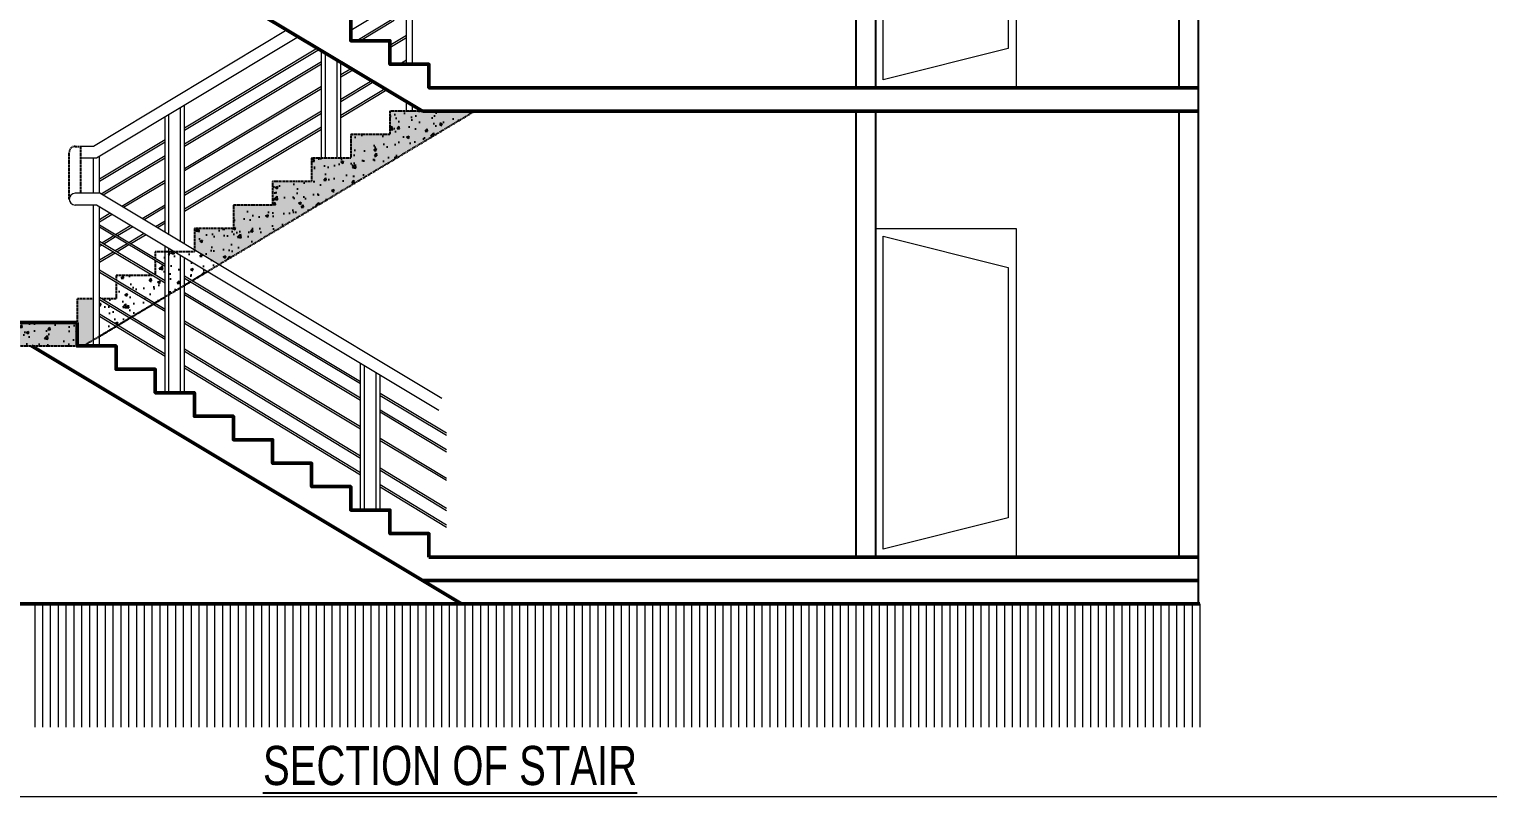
# Model space of a CAD drawing. Header units: inches. Extents: x -4010 to 92088, y -38563 to -1318.
# Drawn here: x 31697.3 to 32070.3, y -17501.8 to -17305.5 of the extents above; entities that cross this region are included whole.
import ezdxf

# ---------------------------------------------------------------- set-up
doc = ezdxf.new("R2010")
doc.units = ezdxf.units.IN
doc.header["$MEASUREMENT"] = 0
doc.linetypes.add('DASHED2', pattern=[0.375, 0.25, -0.125])
for name, color, linetype, lineweight in [('1-FOUNDATION DIM', 31, 'Continuous', 5), ('Column', 2, 'Continuous', 50), ('door', 132, 'Continuous', 15), ('FLOOR CASE', 251, 'Continuous', 13), ('LOW-WALL', 4, 'Continuous', 20), ('RAIL', 200, 'Continuous', 13), ('RAILING', 2, 'Continuous', 13), ('win', 96, 'Continuous', 15)]:
    doc.layers.add(name, color=color, linetype=linetype, lineweight=lineweight)
for name, color, linetype in [('Hatch', 3, 'Continuous'), ('Stair', 190, 'DASHED2'), ('TEX', 7, 'Continuous'), ('wall', 3, 'Continuous')]:
    doc.layers.add(name, color=color, linetype=linetype)
doc.styles.add('SW', font='swisscl.ttf')
pattern_1 = [(50, (21028.7176, -3208.9725), (7.1726018, -0.6275213), [0.75, -8.25]), (355, (21028.7176, -3208.9725), (-1.3875133, 7.5219213), [0.6, -6.6]), (100.4514, (21029.315, -3209.025), (5.7850938, 6.8943954), [0.637402, -7.011421]), (46.1842, (21028.718, -3206.9725), (10.6724105, -1.65519), [1.125, -12.375]), (96.6356, (21029.607, -3207.11), (9.346627, 9.741179), [0.956103, -10.51713]), (351.1842, (21028.718, -3206.972), (9.3466195, 9.741186), [0.9, -9.9]), (21, (21029.7176, -3207.4725), (5.9690705, -4.026189), [0.75, -8.25]), (326, (21029.7176, -3207.4725), (2.4331533, 7.2515005), [0.6, -6.6]), (71.4514, (21030.215, -3207.808), (8.4022263, 3.225305), [0.637402, -7.011421]), (37.5, (21028.7176, -3208.9725), (0.12159855, 3.32893854), [0, -6.52, 0, -6.7, 0, -6.625]), (7.5, (21028.7176, -3208.9725), (2.6306954, 3.9441171), [0, -3.82, 0, -6.37, 0, -2.525]), (327.5, (21026.4876, -3208.9725), (5.33822436, -0.2255487), [0, -2.5, 0, -7.8, 0, -10.35]), (317.5, (21025.4876, -3208.9725), (5.8318617, 1.0010498), [0, -3.25, 0, -5.18, 0, -7.35])]

msp = doc.modelspace()

# ---------------------------------------------------------------- hatches: boundary and pattern name
at = {"layer": 'Hatch'}
h = msp.add_hatch(dxfattribs=at)
h.set_pattern_fill('AR-CONC', color=256, style=0)
h.set_pattern_definition(pattern_1)
h.paths.add_polyline_path([(31709.551, -17380.472), (31652.123, -17380.472), (31652.123, -17386.472), (31709.551, -17386.472)])
h.paths.add_polyline_path([(31713.801, -17374.472), (31709.551, -17374.472), (31709.551, -17380.472), (31709.551, -17386.472), (31711.213, -17386.472), (31713.801, -17384.92)])
h.paths.add_polyline_path([(31811.213, -17326.472), (31797.889, -17326.472), (31789.551, -17326.472), (31789.551, -17332.472), (31779.551, -17332.472), (31779.551, -17338.472), (31769.551, -17338.472), (31769.551, -17344.472), (31759.551, -17344.472), (31759.551, -17350.472), (31749.551, -17350.472), (31749.551, -17356.472), (31739.551, -17356.472), (31739.551, -17361.974), (31745.798, -17365.722)])
h = msp.add_hatch(dxfattribs=at)
h.set_pattern_fill('AR-CONC', color=256, style=0)
h.set_pattern_definition(pattern_1)
h.paths.add_polyline_path([(31811.213, -17326.472), (31797.889, -17326.472), (31789.551, -17326.472), (31789.551, -17332.472), (31779.551, -17332.472), (31779.551, -17338.472), (31769.551, -17338.472), (31769.551, -17344.472), (31759.551, -17344.472), (31759.551, -17350.472), (31749.551, -17350.472), (31749.551, -17356.472), (31739.551, -17356.472), (31739.551, -17361.974), (31745.798, -17365.722)])
h = msp.add_hatch(dxfattribs=at)
h.set_pattern_fill('AR-CONC', color=256, style=0)
h.set_pattern_definition(pattern_1)
h.paths.add_polyline_path([(31742.882, -17367.471), (31745.798, -17365.722), (31739.551, -17361.974), (31739.551, -17362.472), (31734.551, -17362.472)])
h.paths.add_polyline_path([(31738.995, -17369.803), (31742.882, -17367.471), (31737.051, -17363.972), (31737.051, -17368.637)])
h.paths.add_polyline_path([(31736.051, -17363.372), (31734.551, -17362.472), (31733.051, -17362.472), (31733.051, -17373.37), (31736.051, -17371.57)])
h.paths.add_polyline_path([(31732.051, -17366.22), (31729.551, -17364.72), (31729.551, -17368.385), (31732.051, -17369.885)])
h.paths.add_polyline_path([(31732.051, -17362.472), (31729.551, -17362.472), (31729.551, -17364.137), (31732.051, -17365.637)])
h.paths.add_polyline_path([(31728.725, -17368.472), (31719.551, -17368.472), (31719.551, -17369.652), (31729.399, -17375.561), (31732.051, -17373.97), (31732.051, -17370.468)])
h.paths.add_polyline_path([(31719.551, -17370.235), (31719.551, -17374.472), (31715.869, -17374.472), (31723.492, -17379.105), (31728.914, -17375.852)])
h.paths.add_polyline_path([(31723.008, -17379.396), (31715.301, -17374.713), (31715.301, -17378.393), (31719.96, -17381.224)])
h.paths.add_polyline_path([(31715.301, -17378.978), (31715.301, -17384.02), (31719.476, -17381.515)])
h = msp.add_hatch(dxfattribs=at)
h.set_pattern_fill('AR-CONC', color=256, style=0)
h.set_pattern_definition(pattern_1)
h.paths.add_polyline_path([(31709.551, -17386.472), (31709.551, -17380.472), (31652.123, -17380.472), (31652.123, -17386.472)])
at = {"layer": 'Stair'}
h = msp.add_hatch(dxfattribs=at)
h.set_pattern_fill('AR-CONC', color=256, scale=30, style=0)
h.set_pattern_definition([(50, (21028.72, -3208.97), (215.178, -18.8256), [22.5, -247.5]), (355, (21028.72, -3208.97), (-41.6254, 225.6576), [18, -198]), (100.4514, (21046.65, -3210.54), (173.5528, 206.8319), [19.122, -210.3426]), (46.1842, (21028.72, -3148.97), (320.1723, -49.6557), [33.75, -371.25]), (96.6356, (21055.4, -3153.1), (280.399, 292.2354), [28.683, -315.514]), (351.1842, (21028.72, -3148.97), (280.3986, 292.2356), [27, -297]), (21, (21058.72, -3163.97), (179.0721, -120.7857), [22.5, -247.5]), (326, (21058.72, -3163.97), (72.9946, 217.545), [18, -198]), (71.4514, (21073.64, -3174.04), (252.0668, 96.7591), [19.122, -210.3426]), (37.5, (21028.72, -3208.97), (3.64796, 99.86816), [0, -195.6, 0, -201, 0, -198.75]), (7.5, (21028.72, -3208.97), (78.92086, 118.3235), [0, -114.6, 0, -191.1, 0, -75.75]), (327.5, (20961.82, -3208.97), (160.14673, -6.76646), [0, -75, 0, -234, 0, -310.5]), (317.5, (20931.82, -3208.97), (174.9559, 30.0315), [0, -97.5, 0, -155.4, 0, -220.5])])
h.paths.add_polyline_path([(31769.551, -17344.472), (31759.551, -17344.472), (31759.551, -17350.472), (31749.551, -17350.472), (31749.551, -17356.472), (31739.551, -17356.472), (31739.551, -17361.974), (31745.798, -17365.722), (31811.213, -17326.472), (31797.889, -17326.472), (31789.551, -17326.472), (31789.551, -17332.472), (31779.551, -17332.472), (31779.551, -17338.472), (31769.551, -17338.472)])

# ---------------------------------------------------------------- linework, layer by layer
at = {"layer": '1-FOUNDATION DIM'}
msp.add_lwpolyline([(28242.348, -15893.413), (37083.326, -15893.413), (37083.326, -17501.775), (28242.348, -17501.775)], close=True, dxfattribs=at)
at = {"layer": 'Column'}
for p, q in [((31797.889, -17326.472), (31697.889, -17266.472)), ((31867.833, -17320.472), (31996.282, -17320.472)), ((31857.833, -17326.472), (31797.889, -17326.472)), ((31867.833, -17326.472), (31857.833, -17326.472)), ((31857.833, -17326.472), (31857.833, -17326.472)), ((31867.833, -17326.472), (31996.282, -17326.472)), ((31709.551, -17380.472), (31652.123, -17380.472)), ((31697.889, -17386.472), (31807.889, -17452.472)), ((31799.551, -17440.472), (31867.833, -17440.472)), ((31867.833, -17440.472), (31996.282, -17440.472)), ((31797.889, -17446.472), (31867.833, -17446.472)), ((31867.833, -17446.472), (31996.282, -17446.472)), ((31652.123, -17452.472), (31996.718, -17452.472))]:
    msp.add_line(p, q, dxfattribs=at)
for points in [[(31867.833, -17320.472), (31799.551, -17320.472), (31799.551, -17314.472), (31789.551, -17314.472), (31789.551, -17308.472), (31779.551, -17308.472), (31779.551, -17302.472), (31769.551, -17302.472), (31769.551, -17296.472), (31759.551, -17296.472), (31759.551, -17290.472), (31749.551, -17290.472), (31749.551, -17284.472), (31739.551, -17284.472), (31739.551, -17278.472), (31729.551, -17278.472), (31729.551, -17272.472), (31719.551, -17272.472), (31719.551, -17266.472), (31709.551, -17266.472), (31709.551, -17260.472), (31652.123, -17260.472)], [(31799.551, -17440.472), (31799.551, -17434.472), (31789.551, -17434.472), (31789.551, -17428.472), (31779.551, -17428.472), (31779.551, -17422.472), (31769.551, -17422.472), (31769.551, -17416.472), (31759.551, -17416.472), (31759.551, -17410.472), (31749.551, -17410.472), (31749.551, -17404.472), (31739.551, -17404.472), (31739.551, -17398.472), (31729.551, -17398.472), (31729.551, -17392.472), (31719.551, -17392.472), (31719.551, -17386.472), (31709.551, -17386.472), (31709.551, -17380.472), (31709.551, -17380.472), (31709.551, -17380.472)]]:
    msp.add_lwpolyline(points, dxfattribs=at)
at = {"layer": 'door'}
for points in [[(31949.71, -17320.472), (31913.71, -17320.472), (31913.71, -17236.472), (31949.71, -17236.472)], [(31947.71, -17310.472), (31915.71, -17318.472), (31915.71, -17238.472), (31947.71, -17246.472)], [(31949.71, -17440.472), (31913.71, -17440.472), (31913.71, -17356.472), (31949.71, -17356.472)], [(31947.71, -17430.472), (31915.71, -17438.472), (31915.71, -17358.472), (31947.71, -17366.472)]]:
    msp.add_lwpolyline(points, close=True, dxfattribs=at)
at = {"layer": 'FLOOR CASE'}
for p, q in [((31793.801, -17314.472), (31793.801, -17290.922)), ((31795.301, -17314.472), (31795.301, -17290.472)), ((31787.255, -17301.264), (31779.551, -17305.887)), ((31790.171, -17303.013), (31781.072, -17308.472)), ((31790.657, -17303.305), (31782.044, -17308.472)), ((31763.305, -17305.722), (31713.72, -17335.472)), ((31766.22, -17307.471), (31714.551, -17338.472)), ((31793.801, -17307.131), (31789.551, -17309.681)), ((31793.801, -17307.714), (31789.551, -17310.264)), ((31771.079, -17310.387), (31737.051, -17330.803)), ((31771.565, -17310.678), (31737.051, -17331.387)), ((31772.051, -17338.472), (31772.051, -17310.97)), ((31773.051, -17338.472), (31773.051, -17311.57)), ((31772.051, -17313.885), (31737.051, -17334.885)), ((31772.051, -17314.468), (31737.051, -17335.468)), ((31776.051, -17338.472), (31776.051, -17313.37)), ((31777.051, -17338.472), (31777.051, -17313.97)), ((31779.727, -17315.575), (31777.051, -17317.181)), ((31780.213, -17315.867), (31777.051, -17317.764)), ((31793.801, -17313.427), (31792.058, -17314.472)), ((31793.801, -17314.01), (31793.03, -17314.472)), ((31784.974, -17318.723), (31777.051, -17323.477)), ((31785.46, -17319.015), (31777.051, -17324.06)), ((31772.051, -17320.181), (31737.051, -17341.181)), ((31772.051, -17320.764), (31737.051, -17341.764)), ((31788.375, -17320.764), (31777.051, -17327.558)), ((31788.861, -17321.056), (31777.051, -17328.142)), ((31736.051, -17359.874), (31736.051, -17325.572)), ((31737.051, -17360.474), (31737.051, -17324.972)), ((31772.051, -17326.477), (31737.051, -17347.477)), ((31772.051, -17327.06), (31737.051, -17348.06)), ((31793.801, -17326.472), (31793.801, -17324.02)), ((31793.801, -17326.472), (31795.301, -17326.472)), ((31795.301, -17326.472), (31795.301, -17324.92)), ((31732.051, -17357.474), (31732.051, -17327.972)), ((31733.051, -17358.074), (31733.051, -17327.372)), ((31772.051, -17330.558), (31737.051, -17351.558)), ((31732.051, -17333.803), (31715.301, -17343.853)), ((31732.051, -17334.387), (31715.301, -17344.437)), ((31772.051, -17331.142), (31737.051, -17352.142)), ((31713.72, -17335.472), (31710.551, -17335.472)), ((31715.301, -17347.472), (31715.301, -17338.022)), ((31732.051, -17337.885), (31715.727, -17347.68)), ((31714.551, -17338.472), (31710.551, -17338.472)), ((31713.801, -17347.472), (31713.801, -17338.472)), ((31732.051, -17338.468), (31716.213, -17347.971)), ((31732.051, -17344.181), (31720.974, -17350.827)), ((31732.051, -17344.764), (31721.46, -17351.119)), ((31718.058, -17352.577), (31715.301, -17354.231)), ((31718.544, -17352.868), (31715.301, -17354.814)), ((31732.051, -17350.477), (31726.22, -17353.975)), ((31732.051, -17351.06), (31726.706, -17354.267)), ((31723.305, -17355.725), (31719.418, -17358.057)), ((31723.791, -17356.016), (31719.903, -17358.349)), ((31732.051, -17354.558), (31729.622, -17356.016)), ((31732.051, -17355.142), (31730.108, -17356.308)), ((31715.392, -17360.472), (31715.301, -17360.527)), ((31718.932, -17358.349), (31715.878, -17360.181)), ((31719.418, -17358.64), (31716.364, -17360.472)), ((31722.333, -17360.389), (31719.279, -17362.222)), ((31722.819, -17360.681), (31719.765, -17362.513)), ((31726.706, -17357.765), (31722.819, -17360.098)), ((31727.192, -17358.057), (31723.305, -17360.389)), ((31715.878, -17360.764), (31715.301, -17361.11)), ((31718.793, -17362.513), (31715.301, -17364.608)), ((31719.279, -17362.805), (31715.301, -17365.192))]:
    msp.add_line(p, q, dxfattribs=at)
at = {"layer": 'LOW-WALL'}
for p, q in [((31707.551, -17348.972), (31707.551, -17348.972)), ((31715.382, -17347.472), (31709.051, -17347.472)), ((31802.882, -17399.972), (31715.382, -17347.472)), ((31714.551, -17350.472), (31709.051, -17350.472)), ((31802.051, -17402.972), (31714.551, -17350.472))]:
    msp.add_line(p, q, dxfattribs=at)
for start, end in [(90, 180), (180, 270)]:
    msp.add_arc((31709.051, -17348.972), 1.5, start, end, dxfattribs=at)
at = {"layer": 'RAIL'}
for p, q in [((31732.051, -17365.637), (31715.301, -17355.587)), ((31732.051, -17366.22), (31715.301, -17356.17)), ((31732.051, -17369.885), (31715.301, -17359.835)), ((31732.051, -17370.468), (31715.301, -17360.418)), ((31732.051, -17398.472), (31732.051, -17360.972)), ((31733.051, -17398.472), (31733.051, -17361.572)), ((31736.051, -17398.472), (31736.051, -17363.372)), ((31737.051, -17398.472), (31737.051, -17363.972)), ((31732.051, -17377.152), (31715.301, -17367.102)), ((31732.051, -17377.735), (31715.301, -17367.685)), ((31782.051, -17395.637), (31737.051, -17368.637)), ((31782.051, -17396.22), (31737.051, -17369.22)), ((31732.051, -17384.306), (31715.301, -17374.128)), ((31732.051, -17384.891), (31715.301, -17374.713)), ((31782.051, -17399.885), (31737.051, -17372.885)), ((31782.051, -17400.468), (31737.051, -17373.468)), ((31732.051, -17388.572), (31715.301, -17378.393)), ((31732.051, -17389.157), (31715.301, -17378.978)), ((31782.051, -17407.152), (31737.051, -17380.152)), ((31782.051, -17407.735), (31737.051, -17380.735)), ((31782.051, -17414.691), (31737.051, -17387.345)), ((31782.051, -17415.276), (31737.051, -17387.93)), ((31782.051, -17418.957), (31737.051, -17391.611)), ((31782.051, -17419.542), (31737.051, -17392.196)), ((31782.051, -17428.472), (31782.051, -17390.972)), ((31783.051, -17428.472), (31783.051, -17391.572)), ((31786.051, -17428.472), (31786.051, -17393.372)), ((31787.051, -17428.472), (31787.051, -17393.972)), ((31804.051, -17408.837), (31787.051, -17398.637)), ((31804.051, -17409.42), (31787.051, -17399.22)), ((31804.051, -17413.085), (31787.051, -17402.885)), ((31804.051, -17413.668), (31787.051, -17403.468)), ((31804.051, -17420.352), (31787.051, -17410.152)), ((31804.051, -17420.935), (31787.051, -17410.735)), ((31804.051, -17428.06), (31787.051, -17417.729)), ((31804.051, -17428.645), (31787.051, -17418.315)), ((31804.051, -17432.326), (31787.051, -17421.995)), ((31804.051, -17432.911), (31787.051, -17422.58))]:
    msp.add_line(p, q, dxfattribs=at)
at = {"layer": 'RAILING'}
for p, q in [((31793.801, -17314.472), (31793.801, -17278.022)), ((31795.301, -17314.472), (31795.301, -17278.472)), ((31713.801, -17386.472), (31713.801, -17350.472)), ((31715.301, -17386.472), (31715.301, -17350.922))]:
    msp.add_line(p, q, dxfattribs=at)
at = {"layer": 'Stair'}
for p, q in [((31707.551, -17348.972), (31707.551, -17336.972)), ((31707.551, -17336.972), (31707.551, -17336.972)), ((31709.051, -17335.472), (31710.551, -17335.472)), ((31710.551, -17347.472), (31710.551, -17335.472)), ((31709.551, -17380.472), (31709.551, -17380.472)), ((31709.551, -17380.472), (31709.551, -17380.472))]:
    msp.add_line(p, q, dxfattribs=at)
for points in [[(31652.123, -17386.472), (31711.213, -17386.472), (31811.213, -17326.472)], [(31797.889, -17326.472), (31797.889, -17326.472), (31789.551, -17326.472), (31789.551, -17332.472), (31779.551, -17332.472), (31779.551, -17338.472), (31769.551, -17338.472), (31769.551, -17344.472), (31759.551, -17344.472), (31759.551, -17350.472), (31749.551, -17350.472), (31749.551, -17356.472), (31739.551, -17356.472), (31739.551, -17362.472), (31729.551, -17362.472), (31729.551, -17364.137)], [(31734.551, -17362.472), (31733.051, -17362.472)], [(31729.551, -17364.72), (31729.551, -17368.385)], [(31738.995, -17369.803), (31742.882, -17367.471)], [(31719.551, -17370.235), (31719.551, -17374.472), (31715.869, -17374.472)], [(31728.725, -17368.472), (31719.551, -17368.472), (31719.551, -17369.652)], [(31733.051, -17373.37), (31736.051, -17371.57)], [(31737.051, -17370.97), (31738.509, -17370.095)], [(31713.801, -17374.472), (31709.551, -17374.472), (31709.551, -17380.472)], [(31729.399, -17375.561), (31732.051, -17373.97)], [(31723.492, -17379.105), (31728.914, -17375.852)], [(31715.301, -17384.02), (31719.476, -17381.515)], [(31719.96, -17381.224), (31723.008, -17379.396)], [(31711.213, -17386.472), (31713.801, -17384.92)]]:
    msp.add_lwpolyline(points, dxfattribs=at)
msp.add_arc((31709.051, -17336.972), 1.5, 90, 180, dxfattribs=at)
at = {"layer": 'wall'}
for p, q in [((31908.71, -17206.472), (31908.71, -17320.472)), ((31908.71, -17206.472), (31908.71, -17320.472)), ((31913.71, -17206.472), (31913.71, -17320.472)), ((31991.282, -17206.472), (31991.282, -17320.472)), ((31996.282, -17206.472), (31996.282, -17332.472)), ((31996.282, -17206.472), (31996.282, -17452.472)), ((31908.71, -17326.472), (31908.71, -17440.472)), ((31908.71, -17326.472), (31908.71, -17440.472)), ((31913.71, -17326.472), (31913.71, -17440.472)), ((31991.282, -17326.472), (31991.282, -17440.472))]:
    msp.add_line(p, q, dxfattribs=at)
at = {"layer": 'win'}
for p, q in [((31698.729, -17452.472), (31698.729, -17483.972)), ((31700.718, -17452.472), (31700.718, -17483.972)), ((31702.718, -17452.472), (31702.718, -17483.972)), ((31702.718, -17452.472), (31702.718, -17483.972)), ((31704.718, -17452.472), (31704.718, -17483.972)), ((31704.718, -17452.472), (31704.718, -17483.972)), ((31706.718, -17452.472), (31706.718, -17483.972)), ((31708.718, -17452.472), (31708.718, -17483.972)), ((31710.718, -17452.472), (31710.718, -17483.972)), ((31712.718, -17452.472), (31712.718, -17483.972)), ((31714.718, -17452.472), (31714.718, -17483.972)), ((31716.718, -17452.472), (31716.718, -17483.972)), ((31718.718, -17452.472), (31718.718, -17483.972)), ((31718.718, -17452.472), (31718.718, -17483.972)), ((31720.718, -17452.472), (31720.718, -17483.972)), ((31720.718, -17452.472), (31720.718, -17483.972)), ((31722.718, -17452.472), (31722.718, -17483.972)), ((31724.718, -17452.472), (31724.718, -17483.972)), ((31726.718, -17452.472), (31726.718, -17483.972)), ((31728.718, -17452.472), (31728.718, -17483.972)), ((31730.718, -17452.472), (31730.718, -17483.972)), ((31732.718, -17452.472), (31732.718, -17483.972)), ((31734.718, -17452.472), (31734.718, -17483.972)), ((31734.718, -17452.472), (31734.718, -17483.972)), ((31736.718, -17452.472), (31736.718, -17483.972)), ((31736.718, -17452.472), (31736.718, -17483.972)), ((31738.718, -17452.472), (31738.718, -17483.972)), ((31740.718, -17452.472), (31740.718, -17483.972)), ((31742.718, -17452.472), (31742.718, -17483.972)), ((31744.718, -17452.472), (31744.718, -17483.972)), ((31746.718, -17452.472), (31746.718, -17483.972)), ((31748.718, -17452.472), (31748.718, -17483.972)), ((31750.718, -17452.472), (31750.718, -17483.972)), ((31750.718, -17452.472), (31750.718, -17483.972)), ((31752.718, -17452.472), (31752.718, -17483.972)), ((31752.718, -17452.472), (31752.718, -17483.972)), ((31754.718, -17452.472), (31754.718, -17483.972)), ((31756.718, -17452.472), (31756.718, -17483.972)), ((31758.718, -17452.472), (31758.718, -17483.972)), ((31760.718, -17452.472), (31760.718, -17483.972)), ((31762.718, -17452.472), (31762.718, -17483.972)), ((31764.718, -17452.472), (31764.718, -17483.972)), ((31766.718, -17452.472), (31766.718, -17483.972)), ((31766.718, -17452.472), (31766.718, -17483.972)), ((31768.718, -17452.472), (31768.718, -17483.972)), ((31768.718, -17452.472), (31768.718, -17483.972)), ((31770.718, -17452.472), (31770.718, -17483.972)), ((31772.718, -17452.472), (31772.718, -17483.972)), ((31774.718, -17452.472), (31774.718, -17483.972)), ((31776.718, -17452.472), (31776.718, -17483.972)), ((31778.718, -17452.472), (31778.718, -17483.972)), ((31780.718, -17452.472), (31780.718, -17483.972)), ((31782.718, -17452.472), (31782.718, -17483.972)), ((31782.718, -17452.472), (31782.718, -17483.972)), ((31784.718, -17452.472), (31784.718, -17483.972)), ((31786.718, -17452.472), (31786.718, -17483.972)), ((31788.718, -17452.472), (31788.718, -17483.972)), ((31790.718, -17452.472), (31790.718, -17483.972)), ((31792.718, -17452.472), (31792.718, -17483.972)), ((31794.718, -17452.472), (31794.718, -17483.972)), ((31796.718, -17452.472), (31796.718, -17483.972)), ((31796.718, -17452.472), (31796.718, -17483.972)), ((31798.718, -17452.472), (31798.718, -17483.972)), ((31798.718, -17452.472), (31798.718, -17483.972)), ((31800.718, -17452.472), (31800.718, -17483.972)), ((31802.718, -17452.472), (31802.718, -17483.972)), ((31804.718, -17452.472), (31804.718, -17483.972)), ((31806.718, -17452.472), (31806.718, -17483.972)), ((31808.718, -17452.472), (31808.718, -17483.972)), ((31810.718, -17452.472), (31810.718, -17483.972)), ((31812.718, -17452.472), (31812.718, -17483.972)), ((31812.718, -17452.472), (31812.718, -17483.972)), ((31814.718, -17452.472), (31814.718, -17483.972)), ((31814.718, -17452.472), (31814.718, -17483.972)), ((31816.718, -17452.472), (31816.718, -17483.972)), ((31818.718, -17452.472), (31818.718, -17483.972)), ((31820.718, -17452.472), (31820.718, -17483.972)), ((31822.718, -17452.472), (31822.718, -17483.972)), ((31824.718, -17452.472), (31824.718, -17483.972)), ((31826.718, -17452.472), (31826.718, -17483.972)), ((31828.718, -17452.472), (31828.718, -17483.972)), ((31828.718, -17452.472), (31828.718, -17483.972)), ((31830.718, -17452.472), (31830.718, -17483.972)), ((31830.718, -17452.472), (31830.718, -17483.972)), ((31832.718, -17452.472), (31832.718, -17483.972)), ((31834.718, -17452.472), (31834.718, -17483.972)), ((31836.718, -17452.472), (31836.718, -17483.972)), ((31838.718, -17452.472), (31838.718, -17483.972)), ((31840.718, -17452.472), (31840.718, -17483.972)), ((31842.718, -17452.472), (31842.718, -17483.972)), ((31844.718, -17452.472), (31844.718, -17483.972)), ((31844.718, -17452.472), (31844.718, -17483.972)), ((31846.718, -17452.472), (31846.718, -17483.972)), ((31846.718, -17452.472), (31846.718, -17483.972)), ((31848.718, -17452.472), (31848.718, -17483.972)), ((31850.718, -17452.472), (31850.718, -17483.972)), ((31852.718, -17452.472), (31852.718, -17483.972)), ((31854.718, -17452.472), (31854.718, -17483.972)), ((31856.718, -17452.472), (31856.718, -17483.972)), ((31858.718, -17452.472), (31858.718, -17483.972)), ((31860.718, -17452.472), (31860.718, -17483.972)), ((31860.718, -17452.472), (31860.718, -17483.972)), ((31862.718, -17452.472), (31862.718, -17483.972)), ((31862.718, -17452.472), (31862.718, -17483.972)), ((31864.718, -17452.472), (31864.718, -17483.972)), ((31866.718, -17452.472), (31866.718, -17483.972)), ((31868.718, -17452.472), (31868.718, -17483.972)), ((31870.718, -17452.472), (31870.718, -17483.972)), ((31872.718, -17452.472), (31872.718, -17483.972)), ((31874.718, -17452.472), (31874.718, -17483.972)), ((31876.718, -17452.472), (31876.718, -17483.972)), ((31876.718, -17452.472), (31876.718, -17483.972)), ((31876.718, -17452.472), (31876.718, -17483.972)), ((31878.718, -17452.472), (31878.718, -17483.972)), ((31878.718, -17452.472), (31878.718, -17483.972)), ((31880.718, -17452.472), (31880.718, -17483.972)), ((31882.718, -17452.472), (31882.718, -17483.972)), ((31884.718, -17452.472), (31884.718, -17483.972)), ((31886.718, -17452.472), (31886.718, -17483.972)), ((31888.718, -17452.472), (31888.718, -17483.972)), ((31890.718, -17452.472), (31890.718, -17483.972)), ((31890.718, -17452.472), (31890.718, -17483.972)), ((31892.718, -17452.472), (31892.718, -17483.972)), ((31892.718, -17452.472), (31892.718, -17483.972)), ((31894.718, -17452.472), (31894.718, -17483.972)), ((31896.718, -17452.472), (31896.718, -17483.972)), ((31898.718, -17452.472), (31898.718, -17483.972)), ((31900.718, -17452.472), (31900.718, -17483.972)), ((31902.718, -17452.472), (31902.718, -17483.972)), ((31904.718, -17452.472), (31904.718, -17483.972)), ((31906.718, -17452.472), (31906.718, -17483.972)), ((31906.718, -17452.472), (31906.718, -17483.972)), ((31908.718, -17452.472), (31908.718, -17483.972)), ((31908.718, -17452.472), (31908.718, -17483.972)), ((31910.718, -17452.472), (31910.718, -17483.972)), ((31912.718, -17452.472), (31912.718, -17483.972)), ((31914.718, -17452.472), (31914.718, -17483.972)), ((31916.718, -17452.472), (31916.718, -17483.972)), ((31918.718, -17452.472), (31918.718, -17483.972)), ((31920.718, -17452.472), (31920.718, -17483.972)), ((31922.718, -17452.472), (31922.718, -17483.972)), ((31922.718, -17452.472), (31922.718, -17483.972)), ((31924.718, -17452.472), (31924.718, -17483.972)), ((31924.718, -17452.472), (31924.718, -17483.972)), ((31926.718, -17452.472), (31926.718, -17483.972)), ((31926.718, -17452.472), (31926.718, -17483.972)), ((31928.718, -17452.472), (31928.718, -17483.972)), ((31930.718, -17452.472), (31930.718, -17483.972)), ((31932.718, -17452.472), (31932.718, -17483.972)), ((31934.718, -17452.472), (31934.718, -17483.972)), ((31936.718, -17452.472), (31936.718, -17483.972)), ((31938.718, -17452.472), (31938.718, -17483.972)), ((31940.718, -17452.472), (31940.718, -17483.972)), ((31940.718, -17452.472), (31940.718, -17483.972)), ((31942.718, -17452.472), (31942.718, -17483.972)), ((31942.718, -17452.472), (31942.718, -17483.972)), ((31944.718, -17452.472), (31944.718, -17483.972)), ((31946.718, -17452.472), (31946.718, -17483.972)), ((31948.718, -17452.472), (31948.718, -17483.972)), ((31950.718, -17452.472), (31950.718, -17483.972)), ((31952.718, -17452.472), (31952.718, -17483.972)), ((31954.718, -17452.472), (31954.718, -17483.972)), ((31956.718, -17452.472), (31956.718, -17483.972)), ((31956.718, -17452.472), (31956.718, -17483.972)), ((31958.718, -17452.472), (31958.718, -17483.972)), ((31958.718, -17452.472), (31958.718, -17483.972)), ((31960.718, -17452.472), (31960.718, -17483.972)), ((31962.718, -17452.472), (31962.718, -17483.972)), ((31964.718, -17452.472), (31964.718, -17483.972)), ((31966.718, -17452.472), (31966.718, -17483.972)), ((31968.718, -17452.472), (31968.718, -17483.972)), ((31970.718, -17452.472), (31970.718, -17483.972)), ((31970.718, -17452.472), (31970.718, -17483.972)), ((31972.718, -17452.472), (31972.718, -17483.972)), ((31972.718, -17452.472), (31972.718, -17483.972)), ((31972.718, -17452.472), (31972.718, -17483.972)), ((31974.718, -17452.472), (31974.718, -17483.972)), ((31976.718, -17452.472), (31976.718, -17483.972)), ((31978.718, -17452.472), (31978.718, -17483.972)), ((31980.718, -17452.472), (31980.718, -17483.972)), ((31982.718, -17452.472), (31982.718, -17483.972)), ((31984.718, -17452.472), (31984.718, -17483.972)), ((31986.718, -17452.472), (31986.718, -17483.972)), ((31986.718, -17452.472), (31986.718, -17483.972)), ((31988.718, -17452.472), (31988.718, -17483.972)), ((31988.718, -17452.472), (31988.718, -17483.972)), ((31990.718, -17452.472), (31990.718, -17483.972)), ((31992.718, -17452.472), (31992.718, -17483.972)), ((31994.718, -17452.472), (31994.718, -17483.972)), ((31996.718, -17452.472), (31996.718, -17483.972))]:
    msp.add_line(p, q, dxfattribs=at)

# ---------------------------------------------------------------- texts
at = {"layer": 'TEX', "insert": (31757.102, -17493.837), "char_height": 10, "width": 264.64327, "attachment_point": 4, "style": 'SW'}
msp.add_mtext('{\\LSECTION OF STAIR }', dxfattribs=at)

doc.saveas('drawing.dxf')
